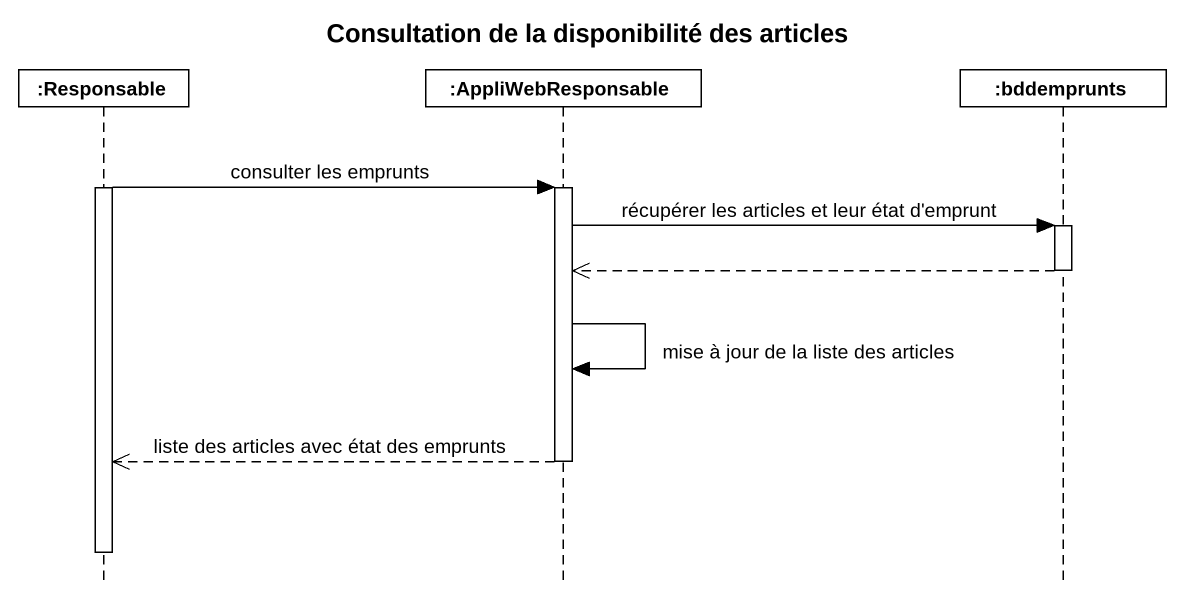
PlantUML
@startuml
title Consultation de la disponibilité des articles
hide footbox
participant ":Responsable" as Responsable
participant ":AppliWebResponsable" as AppliWebResponsable
participant ":bddemprunts" as bddemprunts

activate Responsable
Responsable -> AppliWebResponsable : consulter les emprunts
activate AppliWebResponsable
AppliWebResponsable -> bddemprunts : récupérer les articles et leur état d'emprunt
activate bddemprunts
bddemprunts -->> AppliWebResponsable
deactivate bddemprunts
AppliWebResponsable -> AppliWebResponsable : mise à jour de la liste des articles
AppliWebResponsable -->> Responsable : liste des articles avec état des emprunts
deactivate AppliWebResponsable
deactivate Responsable
@enduml
